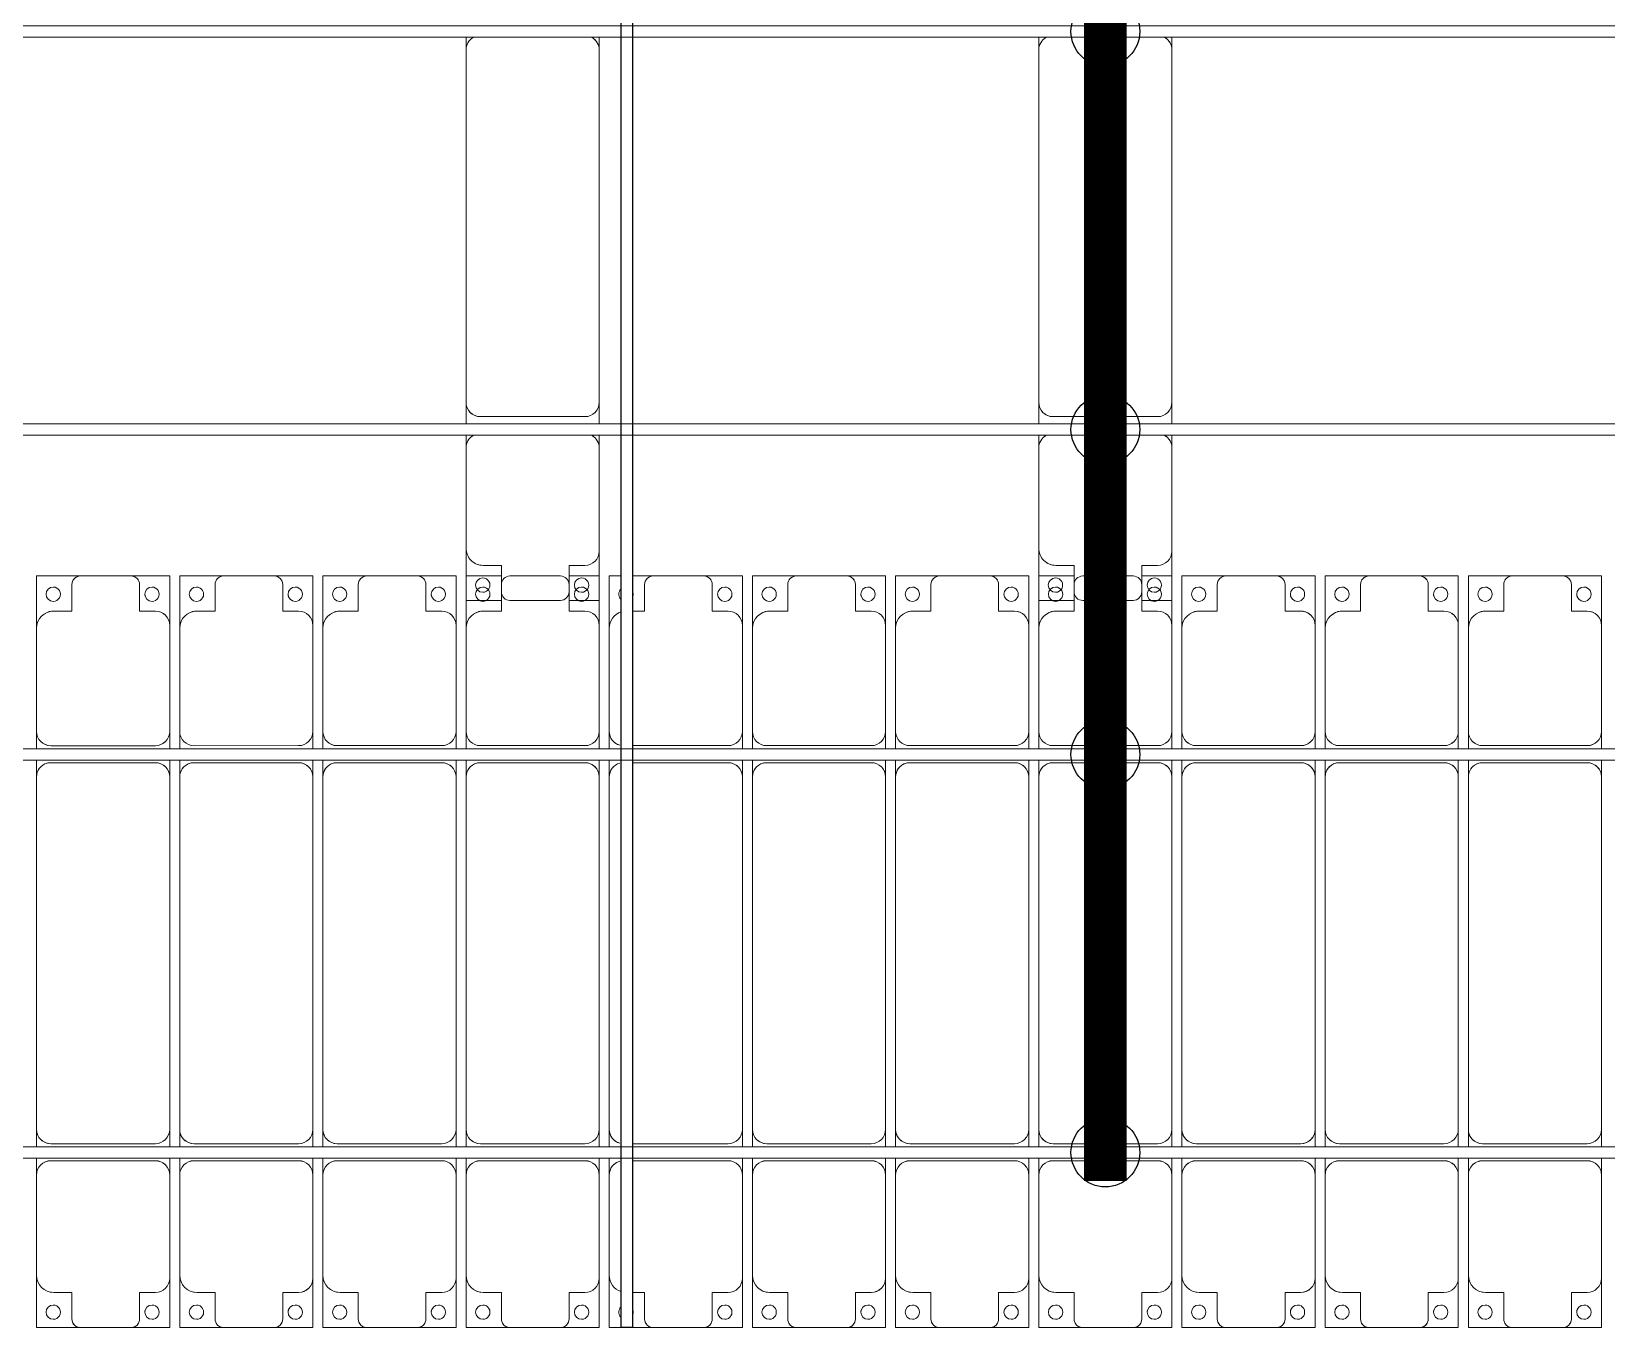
# Model space of a CAD drawing. Header units: millimetres. Extents: x -178706 to 107777, y -87310 to 933.
# Drawn here: x -72641 to -67141, y -79787 to -75261 of the extents above; entities that cross this region are included whole.
import ezdxf

# ---------------------------------------------------------------- set-up
doc = ezdxf.new("R2010")
doc.units = ezdxf.units.MM
doc.layers.add('A-GENM', color=13, linetype='Continuous', lineweight=9)
doc.layers.add('S-BEAM', color=12, linetype='Continuous', lineweight=9)
doc.layers.add('GC-HOP 40x60 GIA CUONG', color=1, linetype='Continuous')

# ---------------------------------------------------------------- blocks, each defined once
blk = doc.blocks.new('Dải phao đi lại kèm đỡ invester - DẢI PHAO ĐI LẠI-19658-BỐ TRÍ KHUNG KẾT CẤU BÈ PIN 04')
at = {"layer": 'A-GENM', "color": 7}
for p, q in [((98258.4, 1312.2), (98411.8, 1312.2)), ((98258.4, 1129.7), (98258.4, 1312.2)), ((98381.8, 1282.2), (98381.8, 1189.7)), ((98588.2, 1312.2), (98411.8, 1312.2)), ((98588.2, 1312.2), (98723.4, 1312.2)), ((98618.2, 1189.7), (98618.2, 1282.2)), ((98723.4, 1312.2), (98723.4, 1139.7)), ((98758.4, 1312.2), (98911.8, 1312.2)), ((98758.4, 1129.7), (98758.4, 1312.2)), ((98881.8, 1282.2), (98881.8, 1189.7)), ((99088.2, 1312.2), (98911.8, 1312.2)), ((99088.2, 1312.2), (99223.4, 1312.2)), ((99118.2, 1189.7), (99118.2, 1282.2)), ((99223.4, 1312.2), (99223.4, 1139.7)), ((99258.4, 1312.2), (99411.8, 1312.2)), ((99258.4, 1129.7), (99258.4, 1312.2)), ((99381.8, 1282.2), (99381.8, 1189.7)), ((99588.2, 1312.2), (99411.8, 1312.2)), ((99588.2, 1312.2), (99723.4, 1312.2)), ((99618.2, 1189.7), (99618.2, 1282.2)), ((99723.4, 1312.2), (99723.4, 1139.7)), ((99758.4, 1312.2), (99881.8, 1312.2)), ((99758.4, 1129.7), (99758.4, 1312.2)), ((99881.8, 1282.2), (99881.8, 1189.7)), ((100088.2, 1312.2), (99911.8, 1312.2)), ((100118.2, 1312.2), (100223.4, 1312.2)), ((100118.2, 1189.7), (100118.2, 1282.2)), ((100223.4, 1312.2), (100223.4, 1139.7)), ((100258.4, 1312.2), (100300, 1312.2)), ((100258.4, 1129.7), (100258.4, 1312.2)), ((100340, 1312.2), (100411.8, 1312.2)), ((100381.8, 1282.2), (100381.8, 1189.7)), ((100588.2, 1312.2), (100411.8, 1312.2)), ((100588.2, 1312.2), (100723.4, 1312.2)), ((100618.2, 1189.7), (100618.2, 1282.2)), ((100723.4, 1312.2), (100723.4, 1139.7)), ((100758.4, 1312.2), (100911.8, 1312.2)), ((100758.4, 1129.7), (100758.4, 1312.2)), ((100881.8, 1282.2), (100881.8, 1189.7)), ((101088.2, 1312.2), (100911.8, 1312.2)), ((101088.2, 1312.2), (101223.4, 1312.2)), ((101118.2, 1189.7), (101118.2, 1282.2)), ((101223.4, 1312.2), (101223.4, 1139.7)), ((101258.4, 1312.2), (101411.8, 1312.2)), ((101258.4, 1129.7), (101258.4, 1312.2)), ((101381.8, 1282.2), (101381.8, 1189.7)), ((101588.2, 1312.2), (101411.8, 1312.2)), ((101588.2, 1312.2), (101723.4, 1312.2)), ((101618.2, 1189.7), (101618.2, 1282.2)), ((101723.4, 1312.2), (101723.4, 1139.7)), ((101758.4, 1312.2), (101881.8, 1312.2)), ((101758.4, 1129.7), (101758.4, 1312.2)), ((101881.8, 1282.2), (101881.8, 1189.7)), ((102088.2, 1312.2), (101911.8, 1312.2)), ((102118.2, 1312.2), (102223.4, 1312.2)), ((102118.2, 1189.7), (102118.2, 1282.2)), ((102223.4, 1312.2), (102223.4, 1139.7)), ((102258.4, 1312.2), (102411.8, 1312.2)), ((102258.4, 1129.7), (102258.4, 1312.2)), ((102381.8, 1282.2), (102381.8, 1189.7)), ((102588.2, 1312.2), (102411.8, 1312.2)), ((102588.2, 1312.2), (102723.4, 1312.2)), ((102618.2, 1189.7), (102618.2, 1282.2)), ((102723.4, 1312.2), (102723.4, 1139.7)), ((102758.4, 1312.2), (102911.8, 1312.2)), ((102758.4, 1129.7), (102758.4, 1312.2)), ((102881.8, 1282.2), (102881.8, 1189.7)), ((103088.2, 1312.2), (102911.8, 1312.2)), ((103088.2, 1312.2), (103223.4, 1312.2)), ((103118.2, 1189.7), (103118.2, 1282.2)), ((103223.4, 1312.2), (103223.4, 1139.7)), ((103258.4, 1312.2), (103411.8, 1312.2)), ((103258.4, 1129.7), (103258.4, 1312.2)), ((103381.8, 1282.2), (103381.8, 1189.7)), ((103588.2, 1312.2), (103411.8, 1312.2)), ((103588.2, 1312.2), (103723.4, 1312.2)), ((103618.2, 1189.7), (103618.2, 1282.2)), ((103723.4, 1312.2), (103723.4, 1139.7)), ((98381.8, 1189.7), (98318.4, 1189.7)), ((98673.4, 1189.7), (98618.2, 1189.7)), ((98881.8, 1189.7), (98818.4, 1189.7)), ((99173.4, 1189.7), (99118.2, 1189.7)), ((99381.8, 1189.7), (99318.4, 1189.7)), ((99673.4, 1189.7), (99618.2, 1189.7)), ((99881.8, 1189.7), (99818.4, 1189.7)), ((100173.4, 1189.7), (100118.2, 1189.7)), ((100381.8, 1189.7), (100340, 1189.7)), ((100673.4, 1189.7), (100618.2, 1189.7)), ((100881.8, 1189.7), (100818.4, 1189.7)), ((101173.4, 1189.7), (101118.2, 1189.7)), ((101381.8, 1189.7), (101318.4, 1189.7)), ((101673.4, 1189.7), (101618.2, 1189.7)), ((101881.8, 1189.7), (101818.4, 1189.7)), ((102173.4, 1189.7), (102118.2, 1189.7)), ((102381.8, 1189.7), (102318.4, 1189.7)), ((102673.4, 1189.7), (102618.2, 1189.7)), ((102881.8, 1189.7), (102818.4, 1189.7)), ((103173.4, 1189.7), (103118.2, 1189.7)), ((103381.8, 1189.7), (103318.4, 1189.7)), ((103673.4, 1189.7), (103618.2, 1189.7)), ((98258.4, 1129.7), (98258.4, 769.7)), ((98723.4, 769.7), (98723.4, 1139.7)), ((98758.4, 1129.7), (98758.4, 769.7)), ((99223.4, 769.7), (99223.4, 1139.7)), ((99258.4, 1129.7), (99258.4, 769.7)), ((99723.4, 769.7), (99723.4, 1139.7)), ((99758.4, 1129.7), (99758.4, 769.7)), ((100223.4, 769.7), (100223.4, 1139.7)), ((100258.4, 1129.7), (100258.4, 769.7)), ((100723.4, 769.7), (100723.4, 1139.7)), ((100758.4, 1129.7), (100758.4, 769.7)), ((101223.4, 769.7), (101223.4, 1139.7)), ((101258.4, 1129.7), (101258.4, 769.7)), ((101723.4, 769.7), (101723.4, 1139.7)), ((101758.4, 1129.7), (101758.4, 769.7)), ((102223.4, 769.7), (102223.4, 1139.7)), ((102258.4, 1129.7), (102258.4, 769.7)), ((102723.4, 769.7), (102723.4, 1139.7)), ((102758.4, 1129.7), (102758.4, 769.7)), ((103223.4, 769.7), (103223.4, 1139.7)), ((103258.4, 1129.7), (103258.4, 769.7)), ((103723.4, 769.7), (103723.4, 1139.7)), ((98258.4, 708.9), (98258.4, 769.7)), ((98308.4, 719.7), (98673.4, 719.7)), ((98723.4, 769.7), (98723.4, 708.9)), ((98758.4, 708.9), (98758.4, 769.7)), ((98808.4, 719.7), (99173.4, 719.7)), ((99223.4, 769.7), (99223.4, 708.9)), ((99258.4, 708.9), (99258.4, 769.7)), ((99308.4, 719.7), (99673.4, 719.7)), ((99723.4, 769.7), (99723.4, 708.9)), ((99758.4, 708.9), (99758.4, 769.7)), ((99808.4, 719.7), (100173.4, 719.7)), ((100223.4, 769.7), (100223.4, 708.9)), ((100258.4, 708.9), (100258.4, 769.7)), ((100340, 719.7), (100673.4, 719.7)), ((100723.4, 769.7), (100723.4, 708.9)), ((100758.4, 708.9), (100758.4, 769.7)), ((100808.4, 719.7), (101173.4, 719.7)), ((101223.4, 769.7), (101223.4, 708.9)), ((101258.4, 708.9), (101258.4, 769.7)), ((101308.4, 719.7), (101673.4, 719.7)), ((101723.4, 769.7), (101723.4, 708.9)), ((101758.4, 708.9), (101758.4, 769.7)), ((101808.4, 719.7), (102173.4, 719.7)), ((102223.4, 769.7), (102223.4, 708.9)), ((102258.4, 708.9), (102258.4, 769.7)), ((102308.4, 719.7), (102673.4, 719.7)), ((102723.4, 769.7), (102723.4, 708.9)), ((102758.4, 708.9), (102758.4, 769.7)), ((102808.4, 719.7), (103173.4, 719.7)), ((103223.4, 769.7), (103223.4, 708.9)), ((103258.4, 708.9), (103258.4, 769.7)), ((103308.4, 719.7), (103673.4, 719.7)), ((103723.4, 769.7), (103723.4, 708.9)), ((98258.4, 610.3), (98258.4, 668.9)), ((98673.4, 660.3), (98308.4, 660.3)), ((98723.4, 668.9), (98723.4, 610.3)), ((98758.4, 610.3), (98758.4, 668.9)), ((99173.4, 660.3), (98808.4, 660.3)), ((99223.4, 668.9), (99223.4, 610.3)), ((99258.4, 610.3), (99258.4, 668.9)), ((99673.4, 660.3), (99308.4, 660.3)), ((99723.4, 668.9), (99723.4, 610.3)), ((99758.4, 610.3), (99758.4, 668.9)), ((100173.4, 660.3), (99808.4, 660.3)), ((100223.4, 668.9), (100223.4, 610.3)), ((100258.4, 610.3), (100258.4, 668.9)), ((100673.4, 660.3), (100340, 660.3)), ((100723.4, 668.9), (100723.4, 610.3)), ((100758.4, 610.3), (100758.4, 668.9)), ((101173.4, 660.3), (100808.4, 660.3)), ((101223.4, 668.9), (101223.4, 610.3)), ((101258.4, 610.3), (101258.4, 668.9)), ((101673.4, 660.3), (101308.4, 660.3)), ((101723.4, 668.9), (101723.4, 610.3)), ((101758.4, 610.3), (101758.4, 668.9)), ((102173.4, 660.3), (101808.4, 660.3)), ((102223.4, 668.9), (102223.4, 610.3)), ((102258.4, 610.3), (102258.4, 668.9)), ((102673.4, 660.3), (102308.4, 660.3)), ((102723.4, 668.9), (102723.4, 610.3)), ((102758.4, 610.3), (102758.4, 668.9)), ((103173.4, 660.3), (102808.4, 660.3)), ((103223.4, 668.9), (103223.4, 610.3)), ((103258.4, 610.3), (103258.4, 668.9)), ((103673.4, 660.3), (103308.4, 660.3)), ((103723.4, 668.9), (103723.4, 610.3)), ((98258.4, 610.3), (98258.4, -620.3)), ((98723.4, -620.3), (98723.4, 610.3)), ((98758.4, 610.3), (98758.4, -620.3)), ((99223.4, -620.3), (99223.4, 610.3)), ((99258.4, 610.3), (99258.4, -620.3)), ((99723.4, -620.3), (99723.4, 610.3)), ((99758.4, 610.3), (99758.4, -620.3)), ((100223.4, -620.3), (100223.4, 610.3)), ((100258.4, 610.3), (100258.4, -620.3)), ((100723.4, -620.3), (100723.4, 610.3)), ((100758.4, 610.3), (100758.4, -620.3)), ((101223.4, -620.3), (101223.4, 610.3)), ((101258.4, 610.3), (101258.4, -620.3)), ((101723.4, -620.3), (101723.4, 610.3)), ((101758.4, 610.3), (101758.4, -620.3)), ((102223.4, -620.3), (102223.4, 610.3)), ((102258.4, 610.3), (102258.4, -620.3)), ((102723.4, -620.3), (102723.4, 610.3)), ((102758.4, 610.3), (102758.4, -620.3)), ((103223.4, -620.3), (103223.4, 610.3)), ((103258.4, 610.3), (103258.4, -620.3)), ((103723.4, -620.3), (103723.4, 610.3)), ((98258.4, -681.1), (98258.4, -620.3)), ((98723.4, -620.3), (98723.4, -681.1)), ((98758.4, -681.1), (98758.4, -620.3)), ((99223.4, -620.3), (99223.4, -681.1)), ((99258.4, -681.1), (99258.4, -620.3)), ((99723.4, -620.3), (99723.4, -681.1)), ((99758.4, -681.1), (99758.4, -620.3)), ((100223.4, -620.3), (100223.4, -681.1)), ((100258.4, -681.1), (100258.4, -620.3)), ((100723.4, -620.3), (100723.4, -681.1)), ((100758.4, -681.1), (100758.4, -620.3)), ((101223.4, -620.3), (101223.4, -681.1)), ((101258.4, -681.1), (101258.4, -620.3)), ((101723.4, -620.3), (101723.4, -681.1)), ((101758.4, -681.1), (101758.4, -620.3)), ((102223.4, -620.3), (102223.4, -681.1)), ((102258.4, -681.1), (102258.4, -620.3)), ((102723.4, -620.3), (102723.4, -681.1)), ((102758.4, -681.1), (102758.4, -620.3)), ((103223.4, -620.3), (103223.4, -681.1)), ((103258.4, -681.1), (103258.4, -620.3)), ((103723.4, -620.3), (103723.4, -681.1)), ((98308.4, -670.3), (98673.4, -670.3)), ((98808.4, -670.3), (99173.4, -670.3)), ((99308.4, -670.3), (99673.4, -670.3)), ((99808.4, -670.3), (100173.4, -670.3)), ((100340, -670.3), (100673.4, -670.3)), ((100808.4, -670.3), (101173.4, -670.3)), ((101308.4, -670.3), (101673.4, -670.3)), ((101808.4, -670.3), (102173.4, -670.3)), ((102308.4, -670.3), (102673.4, -670.3)), ((102808.4, -670.3), (103173.4, -670.3)), ((103308.4, -670.3), (103673.4, -670.3)), ((98258.4, -779.7), (98258.4, -721.1)), ((98673.4, -729.7), (98308.4, -729.7)), ((98723.4, -721.1), (98723.4, -779.7)), ((98758.4, -779.7), (98758.4, -721.1)), ((99173.4, -729.7), (98808.4, -729.7)), ((99223.4, -721.1), (99223.4, -779.7)), ((99258.4, -779.7), (99258.4, -721.1)), ((99673.4, -729.7), (99308.4, -729.7)), ((99723.4, -721.1), (99723.4, -779.7)), ((99758.4, -779.7), (99758.4, -721.1)), ((100173.4, -729.7), (99808.4, -729.7)), ((100223.4, -721.1), (100223.4, -779.7)), ((100258.4, -779.7), (100258.4, -721.1)), ((100673.4, -729.7), (100340, -729.7)), ((100723.4, -721.1), (100723.4, -779.7)), ((100758.4, -779.7), (100758.4, -721.1)), ((101173.4, -729.7), (100808.4, -729.7)), ((101223.4, -721.1), (101223.4, -779.7)), ((101258.4, -779.7), (101258.4, -721.1)), ((101673.4, -729.7), (101308.4, -729.7)), ((101723.4, -721.1), (101723.4, -779.7)), ((101758.4, -779.7), (101758.4, -721.1)), ((102173.4, -729.7), (101808.4, -729.7)), ((102223.4, -721.1), (102223.4, -779.7)), ((102258.4, -779.7), (102258.4, -721.1)), ((102673.4, -729.7), (102308.4, -729.7)), ((102723.4, -721.1), (102723.4, -779.7)), ((102758.4, -779.7), (102758.4, -721.1)), ((103173.4, -729.7), (102808.4, -729.7)), ((103223.4, -721.1), (103223.4, -779.7)), ((103258.4, -779.7), (103258.4, -721.1)), ((103673.4, -729.7), (103308.4, -729.7)), ((103723.4, -721.1), (103723.4, -779.7)), ((98258.4, -779.7), (98258.4, -1129.7)), ((98723.4, -1139.7), (98723.4, -779.7)), ((98758.4, -779.7), (98758.4, -1129.7)), ((99223.4, -1139.7), (99223.4, -779.7)), ((99258.4, -779.7), (99258.4, -1129.7)), ((99723.4, -1139.7), (99723.4, -779.7)), ((99758.4, -779.7), (99758.4, -1129.7)), ((100223.4, -1139.7), (100223.4, -779.7)), ((100258.4, -779.7), (100258.4, -1129.7)), ((100723.4, -1139.7), (100723.4, -779.7)), ((100758.4, -779.7), (100758.4, -1129.7)), ((101223.4, -1139.7), (101223.4, -779.7)), ((101258.4, -779.7), (101258.4, -1129.7)), ((101723.4, -1139.7), (101723.4, -779.7)), ((101758.4, -779.7), (101758.4, -1129.7)), ((102223.4, -1139.7), (102223.4, -779.7)), ((102258.4, -779.7), (102258.4, -1129.7)), ((102723.4, -1139.7), (102723.4, -779.7)), ((102758.4, -779.7), (102758.4, -1129.7)), ((103223.4, -1139.7), (103223.4, -779.7)), ((103258.4, -779.7), (103258.4, -1129.7)), ((103723.4, -1139.7), (103723.4, -779.7)), ((98258.4, -1312.2), (98258.4, -1129.7)), ((98723.4, -1139.7), (98723.4, -1312.2)), ((98758.4, -1312.2), (98758.4, -1129.7)), ((99223.4, -1139.7), (99223.4, -1312.2)), ((99258.4, -1312.2), (99258.4, -1129.7)), ((99723.4, -1139.7), (99723.4, -1312.2)), ((99758.4, -1312.2), (99758.4, -1129.7)), ((100223.4, -1139.7), (100223.4, -1312.2)), ((100258.4, -1312.2), (100258.4, -1129.7)), ((100723.4, -1139.7), (100723.4, -1312.2)), ((100758.4, -1312.2), (100758.4, -1129.7)), ((101223.4, -1139.7), (101223.4, -1312.2)), ((101258.4, -1312.2), (101258.4, -1129.7)), ((101723.4, -1139.7), (101723.4, -1312.2)), ((101758.4, -1312.2), (101758.4, -1129.7)), ((102223.4, -1139.7), (102223.4, -1312.2)), ((102258.4, -1312.2), (102258.4, -1129.7)), ((102723.4, -1139.7), (102723.4, -1312.2)), ((102758.4, -1312.2), (102758.4, -1129.7)), ((103223.4, -1139.7), (103223.4, -1312.2)), ((103258.4, -1312.2), (103258.4, -1129.7)), ((103723.4, -1139.7), (103723.4, -1312.2)), ((98318.4, -1189.7), (98381.8, -1189.7)), ((98381.8, -1189.7), (98381.8, -1282.2)), ((98618.2, -1282.2), (98618.2, -1189.7)), ((98618.2, -1189.7), (98673.4, -1189.7)), ((98818.4, -1189.7), (98881.8, -1189.7)), ((98881.8, -1189.7), (98881.8, -1282.2)), ((99118.2, -1282.2), (99118.2, -1189.7)), ((99118.2, -1189.7), (99173.4, -1189.7)), ((99318.4, -1189.7), (99381.8, -1189.7)), ((99381.8, -1189.7), (99381.8, -1282.2)), ((99618.2, -1282.2), (99618.2, -1189.7)), ((99618.2, -1189.7), (99673.4, -1189.7)), ((99818.4, -1189.7), (99881.8, -1189.7)), ((99881.8, -1189.7), (99881.8, -1282.2)), ((100118.2, -1282.2), (100118.2, -1189.7)), ((100118.2, -1189.7), (100173.4, -1189.7)), ((100340, -1189.7), (100381.8, -1189.7)), ((100381.8, -1189.7), (100381.8, -1282.2)), ((100618.2, -1282.2), (100618.2, -1189.7)), ((100618.2, -1189.7), (100673.4, -1189.7)), ((100818.4, -1189.7), (100881.8, -1189.7)), ((100881.8, -1189.7), (100881.8, -1282.2)), ((101118.2, -1282.2), (101118.2, -1189.7)), ((101118.2, -1189.7), (101173.4, -1189.7)), ((101318.4, -1189.7), (101381.8, -1189.7)), ((101381.8, -1189.7), (101381.8, -1282.2)), ((101618.2, -1282.2), (101618.2, -1189.7)), ((101618.2, -1189.7), (101673.4, -1189.7)), ((101818.4, -1189.7), (101881.8, -1189.7)), ((101881.8, -1189.7), (101881.8, -1282.2)), ((102118.2, -1282.2), (102118.2, -1189.7)), ((102118.2, -1189.7), (102173.4, -1189.7)), ((102318.4, -1189.7), (102381.8, -1189.7)), ((102381.8, -1189.7), (102381.8, -1282.2)), ((102618.2, -1282.2), (102618.2, -1189.7)), ((102618.2, -1189.7), (102673.4, -1189.7)), ((102818.4, -1189.7), (102881.8, -1189.7)), ((102881.8, -1189.7), (102881.8, -1282.2)), ((103118.2, -1282.2), (103118.2, -1189.7)), ((103118.2, -1189.7), (103173.4, -1189.7)), ((103318.4, -1189.7), (103381.8, -1189.7)), ((103381.8, -1189.7), (103381.8, -1282.2)), ((103618.2, -1282.2), (103618.2, -1189.7)), ((103618.2, -1189.7), (103673.4, -1189.7)), ((98411.8, -1312.2), (98258.4, -1312.2)), ((98411.8, -1312.2), (98588.2, -1312.2)), ((98723.4, -1312.2), (98588.2, -1312.2)), ((98911.8, -1312.2), (98758.4, -1312.2)), ((98911.8, -1312.2), (99088.2, -1312.2)), ((99223.4, -1312.2), (99088.2, -1312.2)), ((99411.8, -1312.2), (99258.4, -1312.2)), ((99411.8, -1312.2), (99588.2, -1312.2)), ((99723.4, -1312.2), (99588.2, -1312.2)), ((99911.8, -1312.2), (99758.4, -1312.2)), ((99911.8, -1312.2), (100088.2, -1312.2)), ((100223.4, -1312.2), (100088.2, -1312.2)), ((100300, -1312.2), (100258.4, -1312.2)), ((100411.8, -1312.2), (100340, -1312.2)), ((100411.8, -1312.2), (100588.2, -1312.2)), ((100723.4, -1312.2), (100588.2, -1312.2)), ((100911.8, -1312.2), (100758.4, -1312.2)), ((100911.8, -1312.2), (101088.2, -1312.2)), ((101223.4, -1312.2), (101088.2, -1312.2)), ((101411.8, -1312.2), (101258.4, -1312.2)), ((101411.8, -1312.2), (101588.2, -1312.2)), ((101723.4, -1312.2), (101588.2, -1312.2)), ((101911.8, -1312.2), (101758.4, -1312.2)), ((101911.8, -1312.2), (102088.2, -1312.2)), ((102223.4, -1312.2), (102088.2, -1312.2)), ((102411.8, -1312.2), (102258.4, -1312.2)), ((102411.8, -1312.2), (102588.2, -1312.2)), ((102723.4, -1312.2), (102588.2, -1312.2)), ((102911.8, -1312.2), (102758.4, -1312.2)), ((102911.8, -1312.2), (103088.2, -1312.2)), ((103223.4, -1312.2), (103088.2, -1312.2)), ((103411.8, -1312.2), (103258.4, -1312.2)), ((103411.8, -1312.2), (103588.2, -1312.2)), ((103723.4, -1312.2), (103588.2, -1312.2))]:
    blk.add_line(p, q, dxfattribs=at)
for centre, radius, start, end in [((98316.8, 1248.6), 25, 90, 270), ((98316.8, 1248.6), 25, 270, 90), ((98411.8, 1282.2), 30, 90, 180), ((98411.8, 1282.2), 30, 90, 150), ((98588.2, 1282.2), 30, 360, 90), ((98588.2, 1282.2), 30, 30, 90), ((98661.8, 1248.6), 25, 90, 270), ((98661.8, 1248.6), 25, 270, 90), ((98816.8, 1248.6), 25, 90, 270), ((98816.8, 1248.6), 25, 270, 90), ((98911.8, 1282.2), 30, 90, 180), ((98911.8, 1282.2), 30, 90, 150), ((99088.2, 1282.2), 30, 360, 90), ((99088.2, 1282.2), 30, 30, 90), ((99161.8, 1248.6), 25, 90, 270), ((99161.8, 1248.6), 25, 270, 90), ((99316.8, 1248.6), 25, 90, 270), ((99316.8, 1248.6), 25, 270, 90), ((99411.8, 1282.2), 30, 90, 180), ((99411.8, 1282.2), 30, 90, 150), ((99588.2, 1282.2), 30, 360, 90), ((99588.2, 1282.2), 30, 30, 90), ((99661.8, 1248.6), 25, 90, 270), ((99661.8, 1248.6), 25, 270, 90), ((99816.8, 1248.6), 25, 90, 270), ((99816.8, 1248.6), 25, 270, 90), ((99911.8, 1282.2), 30, 90, 180), ((100088.2, 1282.2), 30, 0, 90), ((100161.8, 1248.6), 25, 90, 270), ((100161.8, 1248.6), 25, 270, 90), ((100316.8, 1248.6), 25, 135, 225), ((100411.8, 1282.2), 30, 90, 180), ((100411.8, 1282.2), 30, 90, 150), ((100588.2, 1282.2), 30, 360, 90), ((100588.2, 1282.2), 30, 30, 90), ((100661.8, 1248.6), 25, 90, 270), ((100661.8, 1248.6), 25, 270, 90), ((100816.8, 1248.6), 25, 90, 270), ((100816.8, 1248.6), 25, 270, 90), ((100911.8, 1282.2), 30, 90, 180), ((100911.8, 1282.2), 30, 90, 150), ((101088.2, 1282.2), 30, 360, 90), ((101088.2, 1282.2), 30, 30, 90), ((101161.8, 1248.6), 25, 90, 270), ((101161.8, 1248.6), 25, 270, 90), ((101316.8, 1248.6), 25, 90, 270), ((101316.8, 1248.6), 25, 270, 90), ((101411.8, 1282.2), 30, 90, 180), ((101411.8, 1282.2), 30, 90, 150), ((101588.2, 1282.2), 30, 360, 90), ((101588.2, 1282.2), 30, 30, 90), ((101661.8, 1248.6), 25, 90, 270), ((101661.8, 1248.6), 25, 270, 90), ((101816.8, 1248.6), 25, 90, 270), ((101816.8, 1248.6), 25, 270, 90), ((101911.8, 1282.2), 30, 90, 180), ((102088.2, 1282.2), 30, 0, 90), ((102161.8, 1248.6), 25, 90, 270), ((102161.8, 1248.6), 25, 270, 90), ((102316.8, 1248.6), 25, 90, 270), ((102316.8, 1248.6), 25, 270, 90), ((102411.8, 1282.2), 30, 90, 180), ((102411.8, 1282.2), 30, 90, 150), ((102588.2, 1282.2), 30, 360, 90), ((102588.2, 1282.2), 30, 30, 90), ((102661.8, 1248.6), 25, 90, 270), ((102661.8, 1248.6), 25, 270, 90), ((102816.8, 1248.6), 25, 90, 270), ((102816.8, 1248.6), 25, 270, 90), ((102911.8, 1282.2), 30, 90, 180), ((102911.8, 1282.2), 30, 90, 150), ((103088.2, 1282.2), 30, 0, 90), ((103088.2, 1282.2), 30, 30, 90), ((103161.8, 1248.6), 25, 90, 270), ((103161.8, 1248.6), 25, 270, 90), ((103316.8, 1248.6), 25, 90, 270), ((103316.8, 1248.6), 25, 270, 90), ((103411.8, 1282.2), 30, 90, 180), ((103411.8, 1282.2), 30, 90, 150), ((103588.2, 1282.2), 30, 0, 90), ((103588.2, 1282.2), 30, 30, 90), ((103661.8, 1248.6), 25, 90, 270), ((103661.8, 1248.6), 25, 270, 90), ((98661.8, 1248.6), 25, 180, 195), ((99161.8, 1248.6), 25, 180, 195), ((99661.8, 1248.6), 25, 180, 195), ((100316.8, 1248.6), 25, 345, 15), ((100661.8, 1248.6), 25, 180, 195), ((101161.8, 1248.6), 25, 180, 195), ((101661.8, 1248.6), 25, 180, 195), ((102661.8, 1248.6), 25, 180, 195), ((103161.8, 1248.6), 25, 180, 195), ((103661.8, 1248.6), 25, 180, 195), ((98318.4, 1129.7), 60, 90, 180), ((98318.4, 1129.7), 60, 90, 120), ((98673.4, 1139.7), 50, 0, 90), ((98673.4, 1139.7), 50, 45, 90), ((98818.4, 1129.7), 60, 90, 180), ((98818.4, 1129.7), 60, 90, 120), ((99173.4, 1139.7), 50, 0, 90), ((99173.4, 1139.7), 50, 45, 90), ((99318.4, 1129.7), 60, 90, 180), ((99318.4, 1129.7), 60, 90, 120), ((99673.4, 1139.7), 50, 0, 90), ((99673.4, 1139.7), 50, 45, 90), ((99818.4, 1129.7), 60, 90, 180), ((99818.4, 1129.7), 60, 90, 120), ((100173.4, 1139.7), 50, 0, 90), ((100173.4, 1139.7), 50, 45, 90), ((100318.4, 1129.7), 60, 107.9967, 180), ((100318.4, 1129.7), 60, 107.9967, 120), ((100673.4, 1139.7), 50, 0, 90), ((100673.4, 1139.7), 50, 45, 90), ((100818.4, 1129.7), 60, 90, 180), ((100818.4, 1129.7), 60, 90, 120), ((101173.4, 1139.7), 50, 0, 90), ((101173.4, 1139.7), 50, 45, 90), ((101318.4, 1129.7), 60, 90, 180), ((101318.4, 1129.7), 60, 90, 120), ((101673.4, 1139.7), 50, 0, 90), ((101673.4, 1139.7), 50, 45, 90), ((101818.4, 1129.7), 60, 90, 180), ((101818.4, 1129.7), 60, 90, 120), ((102173.4, 1139.7), 50, 0, 90), ((102173.4, 1139.7), 50, 45, 90), ((102318.4, 1129.7), 60, 90, 180), ((102318.4, 1129.7), 60, 90, 120), ((102673.4, 1139.7), 50, 360, 90), ((102673.4, 1139.7), 50, 50.4753, 90), ((102818.4, 1129.7), 60, 90, 180), ((102818.4, 1129.7), 60, 90, 120), ((103173.4, 1139.7), 50, 0, 90), ((103173.4, 1139.7), 50, 45, 90), ((103318.4, 1129.7), 60, 90, 180), ((103318.4, 1129.7), 60, 90, 120), ((103673.4, 1139.7), 50, 0, 90), ((103673.4, 1139.7), 50, 45, 90), ((98308.4, 769.7), 50, 180, 270), ((98308.4, 769.7), 50, 225, 270), ((98673.4, 769.7), 50, 270, 360), ((98673.4, 769.7), 50, 270, 315), ((98808.4, 769.7), 50, 180, 270), ((98808.4, 769.7), 50, 225, 270), ((99173.4, 769.7), 50, 270, 0), ((99173.4, 769.7), 50, 270, 315), ((99308.4, 769.7), 50, 180, 270), ((99308.4, 769.7), 50, 225, 270), ((99673.4, 769.7), 50, 270, 360), ((99673.4, 769.7), 50, 270, 315), ((99808.4, 769.7), 50, 180, 270), ((99808.4, 769.7), 50, 225, 270), ((100173.4, 769.7), 50, 270, 0), ((100173.4, 769.7), 50, 270, 315), ((100308.4, 769.7), 50, 180, 255), ((100308.4, 769.7), 50, 225, 255), ((100673.4, 769.7), 50, 270, 360), ((100673.4, 769.7), 50, 270, 315), ((100808.4, 769.7), 50, 180, 270), ((100808.4, 769.7), 50, 225, 270), ((101173.4, 769.7), 50, 270, 0), ((101173.4, 769.7), 50, 270, 315), ((101308.4, 769.7), 50, 180, 270), ((101308.4, 769.7), 50, 225, 270), ((101673.4, 769.7), 50, 270, 0), ((101673.4, 769.7), 50, 270, 315), ((101808.4, 769.7), 50, 180, 270), ((101808.4, 769.7), 50, 225, 270), ((102173.4, 769.7), 50, 270, 360), ((102173.4, 769.7), 50, 270, 315), ((102308.4, 769.7), 50, 180, 270), ((102308.4, 769.7), 50, 225, 270), ((102673.4, 769.7), 50, 270, 360), ((102673.4, 769.7), 50, 270, 309.5235), ((102808.4, 769.7), 50, 180, 270), ((102808.4, 769.7), 50, 225, 270), ((103173.4, 769.7), 50, 270, 360), ((103173.4, 769.7), 50, 270, 315), ((103308.4, 769.7), 50, 180, 270), ((103308.4, 769.7), 50, 225, 270), ((103673.4, 769.7), 50, 270, 360), ((103673.4, 769.7), 50, 270, 315), ((98308.4, 610.3), 50, 90, 180), ((98673.4, 610.3), 50, 0, 90), ((98673.4, 610.3), 50, 15, 90), ((98808.4, 610.3), 50, 90, 180), ((99173.4, 610.3), 50, 0, 90), ((99173.4, 610.3), 50, 15, 90), ((99308.4, 610.3), 50, 90, 180), ((99673.4, 610.3), 50, 0, 90), ((99673.4, 610.3), 50, 15.8734, 90), ((99808.4, 610.3), 50, 90, 180), ((100173.4, 610.3), 50, 0, 90), ((100173.4, 610.3), 50, 15, 90), ((100673.4, 610.3), 50, 0, 90), ((100673.4, 610.3), 50, 15, 90), ((100808.4, 610.3), 50, 90, 180), ((101173.4, 610.3), 50, 0, 90), ((101173.4, 610.3), 50, 45, 90), ((101308.4, 610.3), 50, 90, 180), ((101673.4, 610.3), 50, 0, 90), ((101673.4, 610.3), 50, 15, 90), ((101808.4, 610.3), 50, 90, 180), ((102173.4, 610.3), 50, 0, 90), ((102173.4, 610.3), 50, 15, 90), ((102308.4, 610.3), 50, 90, 180), ((102673.4, 610.3), 50, 360, 90), ((102673.4, 610.3), 50, 50.4767, 90), ((102808.4, 610.3), 50, 90, 180), ((103173.4, 610.3), 50, 0, 90), ((103173.4, 610.3), 50, 15, 90), ((103308.4, 610.3), 50, 90, 180), ((103673.4, 610.3), 50, 360, 90), ((103673.4, 610.3), 50, 15, 90), ((98308.4, 610.3), 50, 105, 180), ((98808.4, 610.3), 50, 105, 180), ((99308.4, 610.3), 50, 105, 180), ((99808.4, 610.3), 50, 105, 180), ((100308.4, 610.3), 50, 105, 180), ((100308.4, 610.3), 50, 105, 180), ((100808.4, 610.3), 50, 105, 180), ((101173.4, 610.3), 50, 15, 36.6285), ((101308.4, 610.3), 50, 105, 180), ((101808.4, 610.3), 50, 105, 180), ((102308.4, 610.3), 50, 105, 180), ((102673.4, 610.3), 50, 15, 45), ((102808.4, 610.3), 50, 105, 180), ((103308.4, 610.3), 50, 105, 180), ((98308.4, -620.3), 50, 180, 270), ((98308.4, -620.3), 50, 195, 270), ((98673.4, -620.3), 50, 270, 0), ((98673.4, -620.3), 50, 270, 0), ((98808.4, -620.3), 50, 180, 270), ((98808.4, -620.3), 50, 195, 270), ((99173.4, -620.3), 50, 270, 360), ((99173.4, -620.3), 50, 270, 360), ((99308.4, -620.3), 50, 180, 270), ((99308.4, -620.3), 50, 195, 270), ((99673.4, -620.3), 50, 270, 0), ((99673.4, -620.3), 50, 270, 0), ((99808.4, -620.3), 50, 180, 270), ((99808.4, -620.3), 50, 195, 270), ((100173.4, -620.3), 50, 270, 360), ((100173.4, -620.3), 50, 270, 360), ((100308.4, -620.3), 50, 180, 255), ((100308.4, -620.3), 50, 195, 255), ((100673.4, -620.3), 50, 270, 0), ((100673.4, -620.3), 50, 270, 0), ((100808.4, -620.3), 50, 180, 270), ((100808.4, -620.3), 50, 195, 270), ((101173.4, -620.3), 50, 270, 360), ((101173.4, -620.3), 50, 270, 360), ((101308.4, -620.3), 50, 180, 270), ((101308.4, -620.3), 50, 195, 270), ((101673.4, -620.3), 50, 270, 0), ((101673.4, -620.3), 50, 270, 0), ((101808.4, -620.3), 50, 180, 270), ((101808.4, -620.3), 50, 195, 270), ((102173.4, -620.3), 50, 270, 360), ((102173.4, -620.3), 50, 270, 360), ((102308.4, -620.3), 50, 180, 270), ((102308.4, -620.3), 50, 195, 270), ((102673.4, -620.3), 50, 270, 360), ((102673.4, -620.3), 50, 270, 309.5198), ((102673.4, -620.3), 50, 315, 360), ((102808.4, -620.3), 50, 180, 270), ((102808.4, -620.3), 50, 195, 270), ((103173.4, -620.3), 50, 270, 0), ((103173.4, -620.3), 50, 270, 0), ((103308.4, -620.3), 50, 180, 270), ((103308.4, -620.3), 50, 195, 270), ((103673.4, -620.3), 50, 270, 0), ((103673.4, -620.3), 50, 270, 0), ((98308.4, -779.7), 50, 90, 180), ((98308.4, -779.7), 50, 90, 135), ((98673.4, -779.7), 50, 0, 90), ((98673.4, -779.7), 50, 45, 90), ((98808.4, -779.7), 50, 90, 180), ((98808.4, -779.7), 50, 90, 135), ((99173.4, -779.7), 50, 0, 90), ((99173.4, -779.7), 50, 45, 90), ((99308.4, -779.7), 50, 90, 180), ((99308.4, -779.7), 50, 90, 135), ((99673.4, -779.7), 50, 360, 90), ((99673.4, -779.7), 50, 45, 90), ((99808.4, -779.7), 50, 90, 180), ((99808.4, -779.7), 50, 90, 135), ((100173.4, -779.7), 50, 0, 90), ((100173.4, -779.7), 50, 45, 90), ((100308.4, -779.7), 50, 105, 180), ((100308.4, -779.7), 50, 105, 135), ((100673.4, -779.7), 50, 360, 90), ((100673.4, -779.7), 50, 45, 90), ((100808.4, -779.7), 50, 90, 180), ((100808.4, -779.7), 50, 90, 135), ((101173.4, -779.7), 50, 0, 90), ((101173.4, -779.7), 50, 45, 90), ((101308.4, -779.7), 50, 90, 180), ((101308.4, -779.7), 50, 90, 135), ((101673.4, -779.7), 50, 360, 90), ((101673.4, -779.7), 50, 45, 90), ((101808.4, -779.7), 50, 90, 180), ((101808.4, -779.7), 50, 90, 135), ((102173.4, -779.7), 50, 0, 90), ((102173.4, -779.7), 50, 45, 90), ((102308.4, -779.7), 50, 90, 180), ((102308.4, -779.7), 50, 90, 135), ((102673.4, -779.7), 50, 0, 90), ((102673.4, -779.7), 50, 50.4804, 90), ((102808.4, -779.7), 50, 90, 180), ((102808.4, -779.7), 50, 90, 135), ((103173.4, -779.7), 50, 0, 90), ((103173.4, -779.7), 50, 45, 90), ((103308.4, -779.7), 50, 90, 180), ((103308.4, -779.7), 50, 90, 135), ((103673.4, -779.7), 50, 0, 90), ((103673.4, -779.7), 50, 45, 90), ((98318.4, -1129.7), 60, 180, 270), ((98673.4, -1139.7), 50, 270, 0), ((98818.4, -1129.7), 60, 180, 270), ((99173.4, -1139.7), 50, 270, 360), ((99318.4, -1129.7), 60, 180, 270), ((99673.4, -1139.7), 50, 270, 0), ((99818.4, -1129.7), 60, 180, 270), ((100173.4, -1139.7), 50, 270, 0), ((100318.4, -1129.7), 60, 180, 252.0033), ((100673.4, -1139.7), 50, 270, 0), ((100818.4, -1129.7), 60, 180, 270), ((101173.4, -1139.7), 50, 270, 360), ((101318.4, -1129.7), 60, 180, 270), ((101673.4, -1139.7), 50, 270, 0), ((101818.4, -1129.7), 60, 180, 270), ((102173.4, -1139.7), 50, 270, 0), ((102318.4, -1129.7), 60, 180, 270), ((102673.4, -1139.7), 50, 270, 0), ((102818.4, -1129.7), 60, 180, 270), ((103173.4, -1139.7), 50, 270, 0), ((103318.4, -1129.7), 60, 180, 270), ((103673.4, -1139.7), 50, 270, 0), ((98318.4, -1129.7), 60, 240, 270), ((98673.4, -1139.7), 50, 270, 315), ((98818.4, -1129.7), 60, 240, 270), ((99173.4, -1139.7), 50, 270, 315), ((99318.4, -1129.7), 60, 240, 270), ((99673.4, -1139.7), 50, 270, 315), ((99818.4, -1129.7), 60, 240, 270), ((100173.4, -1139.7), 50, 270, 315), ((100318.4, -1129.7), 60, 240, 252.0033), ((100673.4, -1139.7), 50, 270, 315), ((100818.4, -1129.7), 60, 240, 270), ((101173.4, -1139.7), 50, 270, 315), ((101318.4, -1129.7), 60, 240, 270), ((101673.4, -1139.7), 50, 270, 315), ((101818.4, -1129.7), 60, 240, 270), ((102173.4, -1139.7), 50, 270, 315), ((102318.4, -1129.7), 60, 240, 270), ((102673.4, -1139.7), 50, 270, 309.5185), ((102818.4, -1129.7), 60, 240, 270), ((103173.4, -1139.7), 50, 270, 315), ((103318.4, -1129.7), 60, 240, 270), ((103673.4, -1139.7), 50, 270, 315), ((98316.8, -1258.6), 25, 90, 270), ((98316.8, -1258.6), 25, 270, 90), ((98661.8, -1258.6), 25, 90, 270), ((98661.8, -1258.6), 25, 165, 180), ((98661.8, -1258.6), 25, 270, 90), ((98816.8, -1258.6), 25, 90, 270), ((98816.8, -1258.6), 25, 270, 90), ((99161.8, -1258.6), 25, 90, 270), ((99161.8, -1258.6), 25, 165, 180), ((99161.8, -1258.6), 25, 270, 90), ((99316.8, -1258.6), 25, 90, 270), ((99316.8, -1258.6), 25, 270, 90), ((99661.8, -1258.6), 25, 90, 270), ((99661.8, -1258.6), 25, 165, 180), ((99661.8, -1258.6), 25, 270, 90), ((99816.8, -1258.6), 25, 90, 270), ((99816.8, -1258.6), 25, 270, 90), ((100161.8, -1258.6), 25, 90, 270), ((100161.8, -1258.6), 25, 165, 180), ((100161.8, -1258.6), 25, 270, 90), ((100316.8, -1258.6), 25, 135, 225), ((100316.8, -1258.6), 25, 345, 15), ((100661.8, -1258.6), 25, 90, 270), ((100661.8, -1258.6), 25, 165, 180), ((100661.8, -1258.6), 25, 270, 90), ((100816.8, -1258.6), 25, 90, 270), ((100816.8, -1258.6), 25, 270, 90), ((101161.8, -1258.6), 25, 90, 270), ((101161.8, -1258.6), 25, 165, 180), ((101161.8, -1258.6), 25, 270, 90), ((101316.8, -1258.6), 25, 90, 270), ((101316.8, -1258.6), 25, 270, 90), ((101661.8, -1258.6), 25, 90, 270), ((101661.8, -1258.6), 25, 165, 180), ((101661.8, -1258.6), 25, 270, 90), ((101816.8, -1258.6), 25, 90, 270), ((101816.8, -1258.6), 25, 270, 90), ((102161.8, -1258.6), 25, 90, 270), ((102161.8, -1258.6), 25, 165, 180), ((102161.8, -1258.6), 25, 270, 90), ((102316.8, -1258.6), 25, 90, 270), ((102316.8, -1258.6), 25, 270, 90), ((102661.8, -1258.6), 25, 90, 270), ((102661.8, -1258.6), 25, 165, 180), ((102661.8, -1258.6), 25, 270, 90), ((102816.8, -1258.6), 25, 90, 270), ((102816.8, -1258.6), 25, 270, 90), ((103161.8, -1258.6), 25, 90, 270), ((103161.8, -1258.6), 25, 165, 180), ((103161.8, -1258.6), 25, 270, 90), ((103316.8, -1258.6), 25, 90, 270), ((103316.8, -1258.6), 25, 270, 90), ((103661.8, -1258.6), 25, 90, 270), ((103661.8, -1258.6), 25, 165, 180), ((103661.8, -1258.6), 25, 270, 90), ((98411.8, -1282.2), 30, 180, 270), ((98411.8, -1282.2), 30, 210, 270), ((98588.2, -1282.2), 30, 270, 360), ((98588.2, -1282.2), 30, 270, 330), ((98911.8, -1282.2), 30, 180, 270), ((98911.8, -1282.2), 30, 210, 270), ((99088.2, -1282.2), 30, 270, 360), ((99088.2, -1282.2), 30, 270, 330), ((99411.8, -1282.2), 30, 180, 270), ((99411.8, -1282.2), 30, 210, 270), ((99588.2, -1282.2), 30, 270, 360), ((99588.2, -1282.2), 30, 270, 330), ((99911.8, -1282.2), 30, 180, 270), ((99911.8, -1282.2), 30, 210, 270), ((100088.2, -1282.2), 30, 270, 0), ((100088.2, -1282.2), 30, 270, 330), ((100411.8, -1282.2), 30, 180, 270), ((100411.8, -1282.2), 30, 210, 270), ((100588.2, -1282.2), 30, 270, 360), ((100588.2, -1282.2), 30, 270, 330), ((100911.8, -1282.2), 30, 180, 270), ((100911.8, -1282.2), 30, 210, 270), ((101088.2, -1282.2), 30, 270, 360), ((101088.2, -1282.2), 30, 270, 330), ((101411.8, -1282.2), 30, 180, 270), ((101411.8, -1282.2), 30, 210, 270), ((101588.2, -1282.2), 30, 270, 360), ((101588.2, -1282.2), 30, 270, 330), ((101911.8, -1282.2), 30, 180, 270), ((101911.8, -1282.2), 30, 210, 270), ((102088.2, -1282.2), 30, 270, 0), ((102088.2, -1282.2), 30, 270, 330), ((102411.8, -1282.2), 30, 180, 270), ((102411.8, -1282.2), 30, 210, 270), ((102588.2, -1282.2), 30, 270, 360), ((102588.2, -1282.2), 30, 270, 330), ((102911.8, -1282.2), 30, 180, 270), ((102911.8, -1282.2), 30, 210, 270), ((103088.2, -1282.2), 30, 270, 0), ((103088.2, -1282.2), 30, 270, 330), ((103411.8, -1282.2), 30, 180, 270), ((103411.8, -1282.2), 30, 210, 270), ((103588.2, -1282.2), 30, 270, 360), ((103588.2, -1282.2), 30, 270, 330)]:
    blk.add_arc(centre, radius, start, end, dxfattribs=at)
blk = doc.blocks.new('Dầm C52 - Dầm C52-22346-BỐ TRÍ KHUNG KẾT CẤU BÈ PIN 04')
at = {"layer": 'S-BEAM', "color": 1}
for p, q in [((-87623.4, 20), (87623.4, 20)), ((87623.4, -20), (-87623.4, -20))]:
    blk.add_line(p, q, dxfattribs=at)
blk = doc.blocks.new('Dai phao do pin - DẢI PHAO ĐỠ PIN-V50-BỐ TRÍ KHUNG KẾT CẤU BÈ PIN 04')
at = {"layer": 'A-GENM', "color": 7}
for p, q in [((-1312.2, 241.6), (-1129.7, 241.6)), ((-1312.2, 118.2), (-1312.2, 241.6)), ((-779.7, 241.6), (-1129.7, 241.6)), ((-779.7, 241.6), (-735.3, 241.6)), ((-695.3, 241.6), (-620.3, 241.6)), ((610.3, 241.6), (-620.3, 241.6)), ((610.3, 241.6), (654.7, 241.6)), ((-1189.7, 181.6), (-1189.7, 118.2)), ((-670.3, 191.6), (-670.3, -173.4)), ((-1189.7, 118.2), (-1282.2, 118.2)), ((-1312.2, 88.2), (-1312.2, -88.2)), ((-1312.2, -223.4), (-1312.2, -118.2)), ((-1282.2, -118.2), (-1189.7, -118.2)), ((-1189.7, -118.2), (-1189.7, -173.4)), ((-1139.7, -223.4), (-1312.2, -223.4)), ((-1139.7, -223.4), (-779.7, -223.4)), ((-735.3, -223.4), (-779.7, -223.4)), ((-620.3, -223.4), (-695.3, -223.4)), ((-620.3, -223.4), (610.3, -223.4)), ((654.7, -223.4), (610.3, -223.4))]:
    blk.add_line(p, q, dxfattribs=at)
for centre, radius, start, end in [((-1129.7, 181.6), 60, 90, 180), ((-779.7, 191.6), 50, 30, 90), ((-779.7, 191.6), 50, 30, 45), ((-620.3, 191.6), 50, 90, 180), ((-620.3, 191.6), 50, 105, 180), ((610.3, 191.6), 50, 30, 90), ((610.3, 191.6), 50, 30, 90), ((-1258.6, 183.2), 25, 0, 180), ((-1258.6, 183.2), 25, 180, 0), ((-1129.7, 181.6), 60, 150, 180), ((-1282.2, 88.2), 30, 90, 180), ((-1282.2, -88.2), 30, 180, 270), ((-1258.6, -161.8), 25, 0, 180), ((-1258.6, -161.8), 25, 180, 0), ((-1139.7, -173.4), 50, 180, 270), ((-1139.7, -173.4), 50, 180, 225), ((-779.7, -173.4), 50, 270, 330), ((-779.7, -173.4), 50, 315, 330), ((-620.3, -173.4), 50, 180, 270), ((-620.3, -173.4), 50, 180, 270), ((610.3, -173.4), 50, 270, 330), ((610.3, -173.4), 50, 285.582, 330)]:
    blk.add_arc(centre, radius, start, end, dxfattribs=at)
blk = doc.blocks.new('Dai phao do pin - DẢI PHAO ĐỠ PIN-V51-BỐ TRÍ KHUNG KẾT CẤU BÈ PIN 04')
at = {"layer": 'A-GENM', "color": 7}
for p, q in [((-1312.2, 241.6), (-1129.7, 241.6)), ((-1312.2, 118.2), (-1312.2, 241.6)), ((-779.7, 241.6), (-1129.7, 241.6)), ((-779.7, 241.6), (-735.3, 241.6)), ((-695.3, 241.6), (-620.3, 241.6)), ((610.3, 241.6), (-620.3, 241.6)), ((610.3, 241.6), (654.7, 241.6)), ((-1189.7, 181.6), (-1189.7, 118.2)), ((-670.3, 191.6), (-670.3, -173.4)), ((-1189.7, 118.2), (-1282.2, 118.2)), ((-1312.2, 88.2), (-1312.2, -88.2)), ((-1312.2, -223.4), (-1312.2, -118.2)), ((-1282.2, -118.2), (-1189.7, -118.2)), ((-1189.7, -118.2), (-1189.7, -173.4)), ((-1139.7, -223.4), (-1312.2, -223.4)), ((-1139.7, -223.4), (-779.7, -223.4)), ((-735.3, -223.4), (-779.7, -223.4)), ((-620.3, -223.4), (-695.3, -223.4)), ((-620.3, -223.4), (610.3, -223.4)), ((654.7, -223.4), (610.3, -223.4))]:
    blk.add_line(p, q, dxfattribs=at)
for centre, radius, start, end in [((-1129.7, 181.6), 60, 90, 180), ((-779.7, 191.6), 50, 30, 90), ((-779.7, 191.6), 50, 30, 45), ((-620.3, 191.6), 50, 90, 180), ((-620.3, 191.6), 50, 105, 180), ((610.3, 191.6), 50, 30, 90), ((610.3, 191.6), 50, 30, 90), ((-1258.6, 183.2), 25, 0, 180), ((-1258.6, 183.2), 25, 180, 0), ((-1129.7, 181.6), 60, 150, 180), ((-1282.2, 88.2), 30, 90, 180), ((-1282.2, -88.2), 30, 180, 270), ((-1258.6, -161.8), 25, 0, 180), ((-1258.6, -161.8), 25, 180, 0), ((-1139.7, -173.4), 50, 180, 270), ((-1139.7, -173.4), 50, 180, 225), ((-779.7, -173.4), 50, 270, 330), ((-779.7, -173.4), 50, 315, 330), ((-620.3, -173.4), 50, 180, 270), ((-620.3, -173.4), 50, 180, 270), ((610.3, -173.4), 50, 270, 330), ((610.3, -173.4), 50, 285.5775, 330)]:
    blk.add_arc(centre, radius, start, end, dxfattribs=at)
blk = doc.blocks.new('Dầm C52 - Hộp 40x60-15957-BỐ TRÍ KHUNG KẾT CẤU BÈ PIN 04')
at = {"layer": 'S-BEAM', "color": 3, "lineweight": 25}
for p, q in [((-37160, -20), (-37160, 20)), ((-37160, 20), (37160, 20)), ((37160, -20), (-37160, -20))]:
    blk.add_line(p, q, dxfattribs=at)
blk = doc.blocks.new('HOBANMONG_BEPIN 4_rvt-1-BỐ TRÍ KHUNG KẾT CẤU BÈ PIN 04')
at = {"layer": 'A-GENM', "color": 3, "lineweight": 25}
for name, p, rotation in [('Dai phao do pin - DẢI PHAO ĐỠ PIN-V50-BỐ TRÍ KHUNG KẾT CẤU BÈ PIN 04', (-70882.2, -75935.8), 90.00010434022407), ('Dai phao do pin - DẢI PHAO ĐỠ PIN-V51-BỐ TRÍ KHUNG KẾT CẤU BÈ PIN 04', (-68882.2, -75935.8), 90.00010434022407), ('Dải phao đi lại kèm đỡ invester - DẢI PHAO ĐI LẠI-19658-BỐ TRÍ KHUNG KẾT CẤU BÈ PIN 04', (-170882.1, -78475), 0.0001043351917741)]:
    blk.add_blockref(name, p, dxfattribs=dict(at, rotation=rotation))
at = {"layer": 'S-BEAM', "color": 3, "lineweight": 25}
for name, p, rotation in [('Dầm C52 - Hộp 40x60-15957-BỐ TRÍ KHUNG KẾT CẤU BÈ PIN 04', (-70562.2, -42626.9), 90.00010434022374), ('Dầm C52 - Dầm C52-22346-BỐ TRÍ KHUNG KẾT CẤU BÈ PIN 04', (-83798.6, -75261.2), 180.0001043386848), ('Dầm C52 - Dầm C52-22346-BỐ TRÍ KHUNG KẾT CẤU BÈ PIN 04', (-83794.8, -76651.2), 180.0001043386848), ('Dầm C52 - Dầm C52-22346-BỐ TRÍ KHUNG KẾT CẤU BÈ PIN 04', (-83791.6, -77785.9), 180.0001043386848), ('Dầm C52 - Dầm C52-22346-BỐ TRÍ KHUNG KẾT CẤU BÈ PIN 04', (-83787.8, -79175.9), 180.0001043351917)]:
    blk.add_blockref(name, p, dxfattribs=dict(at, rotation=rotation))

msp = doc.modelspace()

# ---------------------------------------------------------------- linework, layer by layer
at = {"layer": 'GC-HOP 40x60 GIA CUONG', "const_width": 150}
msp.add_lwpolyline([(-68891.3, -79275.9), (-68891.3, -64275.9)], dxfattribs=at)
at = {"layer": 'GC-HOP 40x60 GIA CUONG'}
for centre in [(-68891.3, -75261.2), (-68891.3, -76651.2), (-68891.3, -77785.9), (-68891.3, -79175.9)]:
    msp.add_circle(centre, 120, dxfattribs=at)

# ---------------------------------------------------------------- block references
at = {"lineweight": 5}
msp.add_blockref('HOBANMONG_BEPIN 4_rvt-1-BỐ TRÍ KHUNG KẾT CẤU BÈ PIN 04', (0, 0), dxfattribs=at)

doc.saveas('drawing.dxf')
